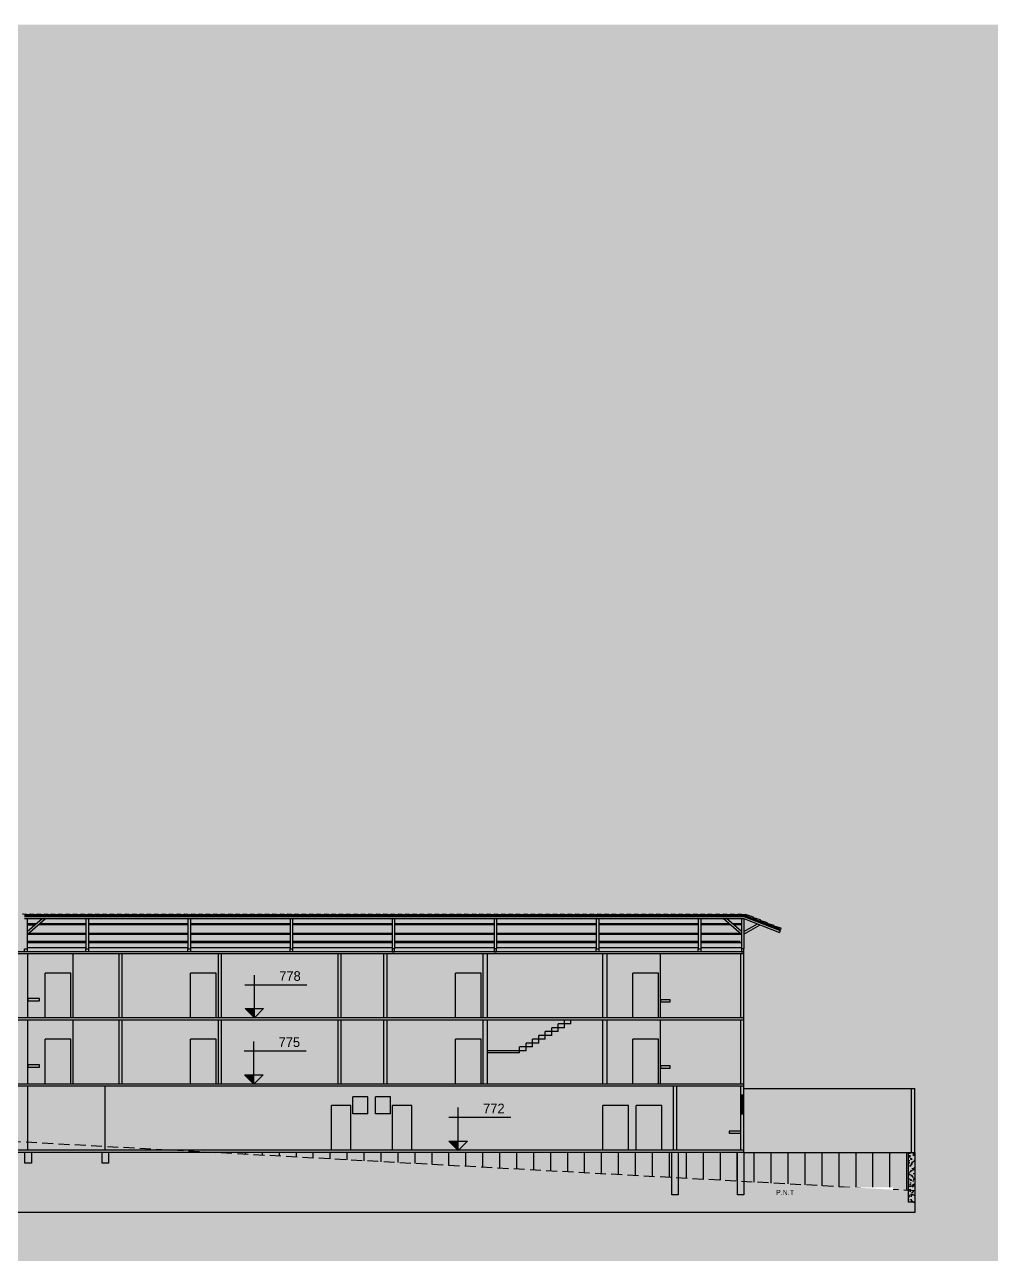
# Model space of a CAD drawing. Header units: centimetres. Extents: x 0 to 1814864, y -139216 to 99734.
# Drawn here: x 908499 to 913024, y -24304 to -18547 of the extents above; entities that cross this region are included whole.
import ezdxf

# ---------------------------------------------------------------- set-up
doc = ezdxf.new("R2010")
doc.units = ezdxf.units.CM
doc.header["$LTSCALE"] = 4
doc.linetypes.add('HIDDENX2', pattern=[19.05, 12.7, -6.35])
for name, color, linetype in [('0.1', 1, 'Continuous'), ('0.2', 2, 'Continuous'), ('0.4', 4, 'Continuous'), ('0.6', 6, 'Continuous'), ('03-CONT', 3, 'Continuous'), ('06', 7, 'Continuous'), ('B-SIMBOLOS', 2, 'Continuous'), ('C-TEXTO-02', 2, 'Continuous'), ('VISTA3', 3, 'Continuous')]:
    doc.layers.add(name, color=color, linetype=linetype)
doc.layers.add('C-TEXTO-01', color=2, linetype='Continuous', lineweight=20)
doc.styles.add('Esc.125', font='ERASLGHT.TTF', dxfattribs={"height": 22.5})
doc.styles.add('Símbolos', font='ERASLGHT.TTF')
pattern_1 = [(95, (-171316.36, -36611.54), (28.0189301, 23.5106759), [3.81, -41.91]), (40, (-171316.36, -36611.54), (-32.0036906, 22.0353457), [3.048, -33.5281168]), (145.4514447, (-171314.024, -36609.58), (-3.9847595, 45.5460204), [3.2380018, -35.6180489]), (91.1842, (-171323.543, -36604.355), (44.2820486, 32.3906826), [5.715, -62.865]), (141.6355576, (-171319.85, -36601.656), (-1.4173235, 68.5653527), [4.8570046, -53.4271216]), (36.184151, (-171323.54, -36604.355), (-1.4173235, 68.5653527), [4.5719934, -50.2919464]), (66, (-171318.155, -36602.56), (35.9039959, 6.9790298), [3.81, -41.91]), (11, (-171318.155, -36602.56), (-17.3079853, 34.7882386), [3.048, -33.528]), (116.451445, (-171315.163, -36601.977), (18.5960104, 41.7672685), [3.2380018, -35.6179875]), (82.5, (-171316.359, -36611.539), (-11.52109381, 12.39468273), [0, -33.1216, 0, -34.036, 0, -33.655]), (52.5, (-171316.359, -36611.54), (-4.71794546, 23.61740005), [0, -19.4056, 0, -32.3596, 0, -12.827]), (12.5, (-171324.369, -36619.55), (19.9855726, 18.36523912), [0, -12.7, 0, -39.624, 0, -52.578]), (2.5, (-171327.96, -36623.142), (17.3527809, 24.5444786), [0, -16.51, 0, -26.3144, 0, -37.338])]

# ---------------------------------------------------------------- blocks, each defined once
blk = doc.blocks.new('NÍVEL 50')
at = {"layer": 'B-SIMBOLOS'}
h = blk.add_hatch(color=256, dxfattribs=at)
h.dxf.hatch_style = 1
h.paths.add_polyline_path([(40852, -69907.3), (40852, -69898.6), (40843.3, -69898.6)])
blk.add_line((40843.1, -69876.2), (40901.2, -69876.2), dxfattribs=at)
blk.add_lwpolyline([(40852, -69907.3), (40843.3, -69898.6), (40860.7, -69898.6), (40852, -69907.3), (40852, -69867.3)], dxfattribs=at)

msp = doc.modelspace()

# ---------------------------------------------------------------- hatches: boundary and pattern name
at = {"layer": '0.2'}
h = msp.add_hatch(dxfattribs=at)
h.set_pattern_fill('AR-CONC', color=256, scale=0.2, angle=45)
h.set_pattern_definition(pattern_1)
h.paths.add_polyline_path([(905640.027, -23197.077), (901405.027, -23197.077), (901405.027, -23207.077), (905640.027, -23207.077)])
h.paths.add_polyline_path([(911866.259, -23197.077), (907034.259, -23197.077), (907034.259, -23207.077), (911866.259, -23207.077)])
h.paths.add_polyline_path([(911866.259, -22887.077), (908499.259, -22887.077), (908499.259, -22897.077), (911866.259, -22897.077)])
h.paths.add_polyline_path([(905640.027, -22887.077), (901405.027, -22887.077), (901405.027, -22897.077), (905640.027, -22897.077)])
h = msp.add_hatch(dxfattribs=at)
h.set_pattern_fill('AR-CONC', color=256, scale=0.2, angle=45)
h.set_pattern_definition(pattern_1)
h.paths.add_polyline_path([(901435.027, -23517.077), (901795.148, -23517.077), (901795.148, -23877.077), (901825.148, -23877.077), (901825.148, -23517.077), (902070.283, -23517.077), (902070.283, -23877.077), (902100.283, -23877.077), (902100.283, -23517.077), (902559.923, -23517.077), (902559.923, -23877.077), (902589.923, -23877.077), (902589.923, -23517.077), (903025.55, -23517.077), (903025.55, -23877.077), (903055.55, -23877.077), (903055.55, -23517.077), (903240.735, -23517.077), (903240.735, -23877.077), (903270.735, -23877.077), (903270.735, -23517.077), (903703.153, -23517.077), (903520.248, -23507.077), (901405.027, -23507.077), (901405.027, -23877.077), (901435.027, -23877.077)])
h.paths.add_polyline_path([(903735.036, -23518.82), (903705.036, -23517.18), (903705.036, -23877.077), (903735.036, -23877.077)])
h.paths.add_polyline_path([(903735.036, -23507.077), (903520.248, -23507.077), (903703.153, -23517.077), (903705.036, -23517.077), (903705.036, -23517.18), (903735.036, -23518.82), (903735.036, -23517.077)])
h.paths.add_polyline_path([(911866.259, -23507.077), (903735.036, -23507.077), (903735.036, -23517.077), (904655.6, -23517.077), (904655.6, -23569.15), (904685.6, -23570.79), (904685.6, -23517.077), (904949.33, -23517.077), (904949.33, -23585.209), (904979.33, -23586.85), (904979.33, -23517.077), (905245.544, -23517.077), (905245.544, -23601.404), (905275.544, -23603.044), (905275.544, -23517.077), (905618.05, -23517.077), (905618.05, -23621.77), (905648.05, -23623.411), (905648.05, -23517.077), (911866.259, -23517.077)])
h.paths.add_polyline_path([(904685.6, -23570.79), (904655.6, -23569.15), (904655.6, -23877.077), (904685.6, -23877.077)])
h.paths.add_polyline_path([(904979.33, -23586.85), (904949.33, -23585.209), (904949.33, -23877.077), (904979.33, -23877.077)])
h.paths.add_polyline_path([(905275.544, -23603.044), (905245.544, -23601.404), (905245.544, -23877.077), (905275.544, -23877.077)])
h.paths.add_polyline_path([(905648.05, -23623.411), (905618.05, -23621.77), (905618.05, -23877.077), (905648.05, -23877.077)])
h = msp.add_hatch(dxfattribs=at)
h.set_pattern_fill('AR-CONC', color=256, scale=0.2, angle=45)
h.set_pattern_definition(pattern_1)
h.paths.add_polyline_path([(908892.284, -23827.077), (911528.322, -23827.077), (911528.322, -24025.74), (911558.322, -24025.74), (911558.322, -23827.077), (911836.259, -23827.077), (911836.259, -24025.74), (911866.259, -24025.74), (911866.259, -23817.077), (908086.962, -23817.077), (908086.962, -23877.077), (908116.962, -23877.077), (908116.962, -23827.077), (908282.149, -23827.077), (908282.149, -23877.077), (908312.149, -23877.077), (908312.149, -23827.077), (908500.916, -23827.077), (908500.916, -23877.077), (908530.916, -23877.077), (908530.916, -23827.077), (908862.284, -23827.077), (908862.284, -23877.077), (908892.284, -23877.077)])
h = msp.add_hatch(dxfattribs=at)
h.set_pattern_fill('ANSI31', color=256, scale=25, angle=45)
h.set_pattern_definition([(90, (-171316.36, -36611.54), (-79.375, 0), [])])
h.paths.add_polyline_path([(911866.259, -23827.077), (911866.259, -23963.38), (912635.495, -24005.437), (912635.495, -23827.077)])
h.paths.add_polyline_path([(911836.259, -23961.74), (911836.259, -23827.077), (911558.322, -23827.077), (911558.322, -23946.544)])
h.paths.add_polyline_path([(911528.322, -23944.904), (911528.322, -23827.077), (909373.206, -23827.077)])
h = msp.add_hatch(dxfattribs=at)
h.set_pattern_fill('AR-CONC', color=256, scale=0.2, angle=45)
h.set_pattern_definition(pattern_1)
h.paths.add_polyline_path([(912665.495, -23827.077), (912635.495, -23827.077), (912635.495, -24005.437), (912665.495, -24007.077)])
h.paths.add_polyline_path([(912665.495, -24007.077), (912635.495, -24005.437), (912635.495, -24060.385), (912665.495, -24060.385)])
at = {"layer": '0.4', "true_color": 0xf8f3ec}
h = msp.add_hatch(color=7, dxfattribs=at)
h.dxf.hatch_style = 1
h.paths.add_polyline_path([(918275.394, -27768.134), (918275.394, -18546.584), (896886.588, -18546.584), (896886.588, -27768.134)])
at = {"layer": '03-CONT', "true_color": 0x000000}
h = msp.add_hatch(dxfattribs=at)
h.set_pattern_fill('AR-CONC', color=18, scale=150, angle=45)
h.set_pattern_definition([(95, (-171316, -36612), (21014.2, 17633), [2857.5, -31432.5]), (40, (-171316, -36612), (-24002.8, 16526.5), [2286, -25146.1]), (145.4514, (-169565, -35142), (-2988.6, 34159.5), [2428.5, -26713.54]), (91.1842, (-176705, -31223), (33211.5, 24293), [4286.2, -47148.7]), (141.6356, (-173937, -29200), (-1063, 51424), [3642.8, -40070.3]), (36.184, (-176705, -31223), (-1063, 51424), [3429, -37719]), (66, (-172663, -29876), (26928, 5234.27), [2857.5, -31432.5]), (11, (-172663, -29876), (-12981, 26091.2), [2286, -25146]), (116.4514, (-170420, -29440), (13947, 31325.45), [2428.5, -26713.5]), (82.5, (-171316, -36612), (-8640.82, 9296.01), [0, -24841.2, 0, -25527, 0, -25241.25]), (52.5, (-171316, -36612), (-3538.46, 17713.05), [0, -14554.2, 0, -24269.7, 0, -9620.25]), (12.5, (-177324, -42619), (14989.18, 13773.93), [0, -9525, 0, -29718, 0, -39433.5]), (2.5, (-180018, -45313), (13014.6, 18408.36), [0, -12382.5, 0, -19735.8, 0, -28003.5])])
h.paths.add_polyline_path([(905275.544, -23517.077), (905618.05, -23517.077), (905618.05, -23877.077), (905648.05, -23877.077), (905648.05, -23517.077), (911866.259, -23517.077), (911866.259, -23507.077), (901405.027, -23507.077), (901405.027, -23877.077), (901435.027, -23877.077), (901435.027, -23517.077), (901795.148, -23517.077), (901795.148, -23877.077), (901825.148, -23877.077), (901825.148, -23517.077), (902070.283, -23517.077), (902070.283, -23877.077), (902100.283, -23877.077), (902100.283, -23517.077), (902559.923, -23517.077), (902559.923, -23877.077), (902589.923, -23877.077), (902589.923, -23517.077), (903025.55, -23517.077), (903025.55, -23877.077), (903055.55, -23877.077), (903055.55, -23517.077), (903240.735, -23517.077), (903240.735, -23877.077), (903270.735, -23877.077), (903270.735, -23517.077), (903705.036, -23517.077), (903705.036, -23877.077), (903735.036, -23877.077), (903735.036, -23517.077), (904655.6, -23517.077), (904655.6, -23877.077), (904685.6, -23877.077), (904685.6, -23517.077), (904949.33, -23517.077), (904949.33, -23877.077), (904979.33, -23877.077), (904979.33, -23517.077), (905245.544, -23517.077), (905245.544, -23877.077), (905275.544, -23877.077)])

# ---------------------------------------------------------------- linework, layer by layer
at = {"layer": '0.1'}
for p, q in [((908553.145, -22756.537, 33894.626), (908511.259, -22756.537, 33894.626)), ((908511.259, -22756.537, 33894.626), (908553.145, -22756.537, 33894.626)), ((908553.145, -22756.537, 33894.626), (908511.259, -22756.537, 33894.626)), ((908547.39, -22761.537, 33894.626), (908511.259, -22761.537, 33894.626)), ((908511.259, -22761.537, 33894.626), (908547.39, -22761.537, 33894.626)), ((908547.39, -22761.537, 33894.626), (908511.259, -22761.537, 33894.626)), ((908786.296, -22761.537, 33894.626), (908562.638, -22761.537, 33894.626)), ((908786.296, -22756.537, 33894.626), (908568.393, -22756.537, 33894.626)), ((909263.876, -22756.537, 33894.626), (908798.296, -22756.537, 33894.626)), ((909263.876, -22761.537, 33894.626), (908798.296, -22761.537, 33894.626)), ((909741.457, -22756.537, 33894.626), (909275.876, -22756.537, 33894.626)), ((909741.457, -22761.537, 33894.626), (909275.876, -22761.537, 33894.626)), ((910219.037, -22756.537, 33894.626), (909753.457, -22756.537, 33894.626)), ((910219.037, -22761.537, 33894.626), (909753.457, -22761.537, 33894.626)), ((910696.617, -22756.537, 33894.626), (910231.037, -22756.537, 33894.626)), ((910696.617, -22761.537, 33894.626), (910231.037, -22761.537, 33894.626)), ((911174.198, -22756.537, 33894.626), (910708.617, -22756.537, 33894.626)), ((911174.198, -22761.537, 33894.626), (910708.617, -22761.537, 33894.626)), ((911651.778, -22756.537, 33894.626), (911186.198, -22756.537, 33894.626)), ((911651.778, -22761.537, 33894.626), (911186.198, -22761.537, 33894.626)), ((911797.126, -22756.537, 33894.626), (911663.778, -22756.537, 33894.626)), ((911802.881, -22761.537, 33894.626), (911663.778, -22761.537, 33894.626)), ((911854.259, -22756.537, 33894.626), (911812.374, -22756.537, 33894.626)), ((911854.259, -22761.537, 33894.626), (911818.129, -22761.537, 33894.626)), ((908786.296, -22806.537, 33894.626), (908511.259, -22806.537, 33894.626)), ((908786.296, -22845.113, 33894.626), (908511.259, -22845.113, 33894.626)), ((908786.296, -22801.537, 33894.626), (908516.596, -22801.537, 33894.626)), ((908786.296, -22840.113, 33894.626), (908516.596, -22840.113, 33894.626)), ((909263.876, -22801.537, 33894.626), (908798.296, -22801.537, 33894.626)), ((909263.876, -22806.537, 33894.626), (908798.296, -22806.537, 33894.626)), ((909263.876, -22840.113, 33894.626), (908798.296, -22840.113, 33894.626)), ((909263.876, -22845.113, 33894.626), (908798.296, -22845.113, 33894.626)), ((909741.457, -22801.537, 33894.626), (909275.876, -22801.537, 33894.626)), ((909741.457, -22806.537, 33894.626), (909275.876, -22806.537, 33894.626)), ((909741.457, -22840.113, 33894.626), (909275.876, -22840.113, 33894.626)), ((909741.457, -22845.113, 33894.626), (909275.876, -22845.113, 33894.626)), ((910219.037, -22801.537, 33894.626), (909753.457, -22801.537, 33894.626)), ((910219.037, -22806.537, 33894.626), (909753.457, -22806.537, 33894.626)), ((910219.037, -22840.113, 33894.626), (909753.457, -22840.113, 33894.626)), ((910219.037, -22845.113, 33894.626), (909753.457, -22845.113, 33894.626)), ((910696.617, -22801.537, 33894.626), (910231.037, -22801.537, 33894.626)), ((910696.617, -22806.537, 33894.626), (910231.037, -22806.537, 33894.626)), ((910696.617, -22840.113, 33894.626), (910231.037, -22840.113, 33894.626)), ((910696.617, -22845.113, 33894.626), (910231.037, -22845.113, 33894.626)), ((911174.198, -22801.537, 33894.626), (910708.617, -22801.537, 33894.626)), ((911174.198, -22806.537, 33894.626), (910708.617, -22806.537, 33894.626)), ((911174.198, -22840.113, 33894.626), (910708.617, -22840.113, 33894.626)), ((911174.198, -22845.113, 33894.626), (910708.617, -22845.113, 33894.626)), ((911651.778, -22801.537, 33894.626), (911186.198, -22801.537, 33894.626)), ((911651.778, -22806.537, 33894.626), (911186.198, -22806.537, 33894.626)), ((911651.778, -22840.113, 33894.626), (911186.198, -22840.113, 33894.626)), ((911651.778, -22845.113, 33894.626), (911186.198, -22845.113, 33894.626)), ((911848.923, -22801.537, 33894.626), (911663.778, -22801.537, 33894.626)), ((911854.259, -22806.537, 33894.626), (911663.778, -22806.537, 33894.626)), ((911848.923, -22840.113, 33894.626), (911663.778, -22840.113, 33894.626)), ((911854.259, -22845.113, 33894.626), (911663.778, -22845.113, 33894.626)), ((911346.259, -23197.077, 33894.626), (911346.259, -22987.077, 33894.626)), ((911466.259, -22987.077, 33894.626), (911346.259, -22987.077, 33894.626)), ((911466.259, -23197.077, 33894.626), (911466.259, -22987.077, 33894.626)), ((911346.259, -23507.077, 33894.626), (911346.259, -23297.077, 33894.626)), ((911466.259, -23297.077, 33894.626), (911346.259, -23297.077, 33894.626)), ((911466.259, -23507.077, 33894.626), (911466.259, -23297.077, 33894.626)), ((908514.259, -23817.077, 33894.626), (908514.259, -23517.077, 33894.626)), ((911851.259, -23647.077, 33894.626), (911851.259, -23557.077, 33894.626)), ((911866.259, -23647.077, 33894.626), (911866.259, -23557.077, 33894.626))]:
    msp.add_line(p, q, dxfattribs=at)
at = {"layer": '0.1', "elevation": 33894.626}
for points in [[(912038.029, -22782.568), (911867.523, -22715.569), (908497.995, -22715.569)], [(912036.932, -22785.36), (911866.955, -22718.569), (908498.564, -22718.569)], [(908511.259, -22867.511), (908786.296, -22867.511)], [(908798.296, -22867.511), (909263.876, -22867.511)], [(909275.876, -22867.511), (909741.457, -22867.511)], [(909753.457, -22867.511), (910219.037, -22867.511)], [(910231.037, -22867.511), (910696.617, -22867.511)], [(910708.617, -22867.511), (911174.198, -22867.511)], [(911186.198, -22867.511), (911651.778, -22867.511)], [(911663.778, -22867.511), (911854.259, -22867.511)]]:
    msp.add_lwpolyline(points, dxfattribs=at)
at = {"layer": '0.2'}
for p, q in [((908499.259, -22721.869, 33894.626), (911866.259, -22721.869, 33894.626)), ((908499.259, -22731.869, 33894.626), (911866.33, -22731.869, 33894.626)), ((911866.259, -22721.869, 33894.626), (912035.655, -22788.431, 33894.626)), ((911866.259, -22731.869, 33894.626), (912031.856, -22796.938, 33894.626)), ((912035.655, -22788.431, 33894.626), (912031.856, -22796.938, 33894.626)), ((911476.259, -23197.077, 33894.626), (911476.259, -22897.077, 33894.626)), ((908596.259, -23197.077, 33894.626), (908596.259, -22987.077, 33894.626)), ((908716.259, -22987.077, 33894.626), (908596.259, -22987.077, 33894.626)), ((908716.259, -23197.077, 33894.626), (908716.259, -22987.077, 33894.626)), ((909276.259, -23197.077, 33894.626), (909276.259, -22987.077, 33894.626)), ((909396.259, -22987.077, 33894.626), (909276.259, -22987.077, 33894.626)), ((909396.259, -23197.077, 33894.626), (909396.259, -22987.077, 33894.626)), ((910516.259, -23197.077, 33894.626), (910516.259, -22987.077, 33894.626)), ((910636.259, -22987.077, 33894.626), (910516.259, -22987.077, 33894.626)), ((910636.259, -23197.077, 33894.626), (910636.259, -22987.077, 33894.626)), ((911476.259, -23507.077, 33894.626), (911476.259, -23207.077, 33894.626)), ((908596.259, -23507.077, 33894.626), (908596.259, -23297.077, 33894.626)), ((908716.259, -23297.077, 33894.626), (908596.259, -23297.077, 33894.626)), ((908716.259, -23507.077, 33894.626), (908716.259, -23297.077, 33894.626)), ((909276.259, -23507.077, 33894.626), (909276.259, -23297.077, 33894.626)), ((909396.259, -23297.077, 33894.626), (909276.259, -23297.077, 33894.626)), ((909396.259, -23507.077, 33894.626), (909396.259, -23297.077, 33894.626)), ((910516.259, -23507.077, 33894.626), (910516.259, -23297.077, 33894.626)), ((910636.259, -23297.077, 33894.626), (910516.259, -23297.077, 33894.626)), ((910636.259, -23507.077, 33894.626), (910636.259, -23297.077, 33894.626)), ((908876.259, -23817.077, 33894.626), (908876.259, -23517.077, 33894.626)), ((911866.259, -23527.077, 33894.626), (912650.495, -23527.077, 33894.626)), ((909936.259, -23817.077, 33894.626), (909936.259, -23607.077, 33894.626)), ((910026.259, -23607.077, 33894.626), (909936.259, -23607.077, 33894.626)), ((910026.259, -23817.077, 33894.626), (910026.259, -23607.077, 33894.626)), ((910036.259, -23647.077, 33894.626), (910036.259, -23567.077, 33894.626)), ((910106.259, -23567.077, 33894.626), (910036.259, -23567.077, 33894.626)), ((910106.259, -23647.077, 33894.626), (910106.259, -23567.077, 33894.626)), ((910141.259, -23647.077, 33894.626), (910141.259, -23567.077, 33894.626)), ((910211.259, -23567.077, 33894.626), (910141.259, -23567.077, 33894.626)), ((910211.259, -23647.077, 33894.626), (910211.259, -23567.077, 33894.626)), ((910221.259, -23817.077, 33894.626), (910221.259, -23607.077, 33894.626)), ((910311.259, -23607.077, 33894.626), (910221.259, -23607.077, 33894.626)), ((910311.259, -23817.077, 33894.626), (910311.259, -23607.077, 33894.626)), ((911206.259, -23817.077, 33894.626), (911206.259, -23607.077, 33894.626)), ((911326.259, -23607.077, 33894.626), (911206.259, -23607.077, 33894.626)), ((911326.259, -23817.077, 33894.626), (911326.259, -23607.077, 33894.626)), ((911361.259, -23817.077, 33894.626), (911361.259, -23607.077, 33894.626)), ((911481.259, -23607.077, 33894.626), (911361.259, -23607.077, 33894.626)), ((911481.259, -23817.077, 33894.626), (911481.259, -23607.077, 33894.626)), ((911857.259, -23647.077, 33894.626), (911857.259, -23557.077, 33894.626)), ((911860.259, -23647.077, 33894.626), (911860.259, -23557.077, 33894.626)), ((910106.259, -23647.077, 33894.626), (910036.259, -23647.077, 33894.626)), ((910211.259, -23647.077, 33894.626), (910141.259, -23647.077, 33894.626))]:
    msp.add_line(p, q, dxfattribs=at)
at = {"layer": '0.2', "elevation": 33894.626}
for points in [[(908511.259, -22731.869), (908511.259, -22874.077)], [(908511.259, -22792.926), (908581.539, -22731.869)], [(908511.259, -22806.173), (908596.787, -22731.869)], [(908786.296, -22731.869), (908786.296, -22874.077)], [(908798.296, -22731.869), (908798.296, -22874.077)], [(909263.876, -22731.869), (909263.876, -22874.077)], [(909275.876, -22731.869), (909275.876, -22874.077)], [(909741.457, -22731.869), (909741.457, -22874.077)], [(909753.457, -22731.869), (909753.457, -22874.077)], [(910219.037, -22731.869), (910219.037, -22874.077)], [(910231.037, -22731.869), (910231.037, -22874.077)], [(910696.617, -22731.869), (910696.617, -22874.077)], [(910708.617, -22731.869), (910708.617, -22874.077)], [(911174.198, -22731.869), (911174.198, -22874.077)], [(911186.198, -22731.869), (911186.198, -22874.077)], [(911651.778, -22731.869), (911651.778, -22874.077)], [(911663.778, -22731.869), (911663.778, -22874.077)], [(911854.259, -22806.173), (911768.732, -22731.869)], [(911854.259, -22792.926), (911783.98, -22731.869)], [(911854.259, -22731.869), (911854.259, -22874.077)], [(911866.259, -22731.869), (911866.259, -22874.077)], [(911866.259, -22792.926), (911929.349, -22756.66)], [(911866.259, -22804.461), (911941.267, -22761.343)]]:
    msp.add_lwpolyline(points, dxfattribs=at)
for points in [[(908514.259, -23117.077), (908569.259, -23117.077), (908569.259, -23107.077), (908514.259, -23107.077)], [(911476.259, -23122.077), (911521.259, -23122.077), (911521.259, -23112.077), (911476.259, -23112.077)], [(908514.259, -23427.077), (908569.259, -23427.077), (908569.259, -23417.077), (908514.259, -23417.077)], [(911476.259, -23432.077), (911521.259, -23432.077), (911521.259, -23422.077), (911476.259, -23422.077)], [(911796.259, -23737.077), (911851.259, -23737.077), (911851.259, -23727.077), (911796.259, -23727.077)]]:
    msp.add_lwpolyline(points, close=True, dxfattribs=at)
at = {"layer": '0.4', "linetype": 'HIDDENX2'}
msp.add_line((912665.495, -24007.077, 33894.626), (899862.149, -23307.077, 33894.626), dxfattribs=at)
at = {"layer": '0.6'}
for p, q in [((911866.259, -22887.077, 33894.626), (901405.027, -22887.077, 33894.626)), ((911866.259, -22897.077, 33894.626), (901405.027, -22897.077, 33894.626)), ((908514.259, -23197.077, 33894.626), (908514.259, -22897.077, 33894.626)), ((908726.259, -23197.077, 33894.626), (908726.259, -22897.077, 33894.626)), ((908941.259, -23197.077, 33894.626), (908941.259, -22897.077, 33894.626)), ((908956.259, -23197.077, 33894.626), (908956.259, -22897.077, 33894.626)), ((909406.259, -23197.077, 33894.626), (909406.259, -22897.077, 33894.626)), ((909421.259, -23197.077, 33894.626), (909421.259, -22897.077, 33894.626)), ((909966.259, -23197.077, 33894.626), (909966.259, -22897.077, 33894.626)), ((909981.259, -23197.077, 33894.626), (909981.259, -22897.077, 33894.626)), ((910181.259, -23197.077, 33894.626), (910181.259, -22897.077, 33894.626)), ((910196.259, -23197.077, 33894.626), (910196.259, -22897.077, 33894.626)), ((910646.259, -23197.077, 33894.626), (910646.259, -22897.077, 33894.626)), ((910666.259, -23197.077, 33894.626), (910666.259, -22897.077, 33894.626)), ((911206.259, -23197.077, 33894.626), (911206.259, -22897.077, 33894.626)), ((911226.259, -23197.077, 33894.626), (911226.259, -22897.077, 33894.626)), ((911851.259, -23197.077, 33894.626), (911851.259, -22897.077, 33894.626)), ((911866.259, -23197.077, 33894.626), (911866.259, -22887.077, 33894.626)), ((911866.259, -23197.077, 33894.626), (907034.259, -23197.077, 33894.626)), ((911866.259, -23507.077, 33894.626), (911866.259, -23197.077, 33894.626)), ((911866.259, -23207.077, 33894.626), (907034.259, -23207.077, 33894.626)), ((908514.259, -23507.077, 33894.626), (908514.259, -23207.077, 33894.626)), ((908726.259, -23507.077, 33894.626), (908726.259, -23207.077, 33894.626)), ((908941.259, -23507.077, 33894.626), (908941.259, -23207.077, 33894.626)), ((908956.259, -23507.077, 33894.626), (908956.259, -23207.077, 33894.626)), ((909406.259, -23507.077, 33894.626), (909406.259, -23207.077, 33894.626)), ((909421.259, -23507.077, 33894.626), (909421.259, -23207.077, 33894.626)), ((909966.259, -23507.077, 33894.626), (909966.259, -23207.077, 33894.626)), ((909981.259, -23507.077, 33894.626), (909981.259, -23207.077, 33894.626)), ((910181.259, -23507.077, 33894.626), (910181.259, -23207.077, 33894.626)), ((910196.259, -23507.077, 33894.626), (910196.259, -23207.077, 33894.626)), ((910646.259, -23507.077, 33894.626), (910646.259, -23207.077, 33894.626)), ((910666.259, -23507.077, 33894.626), (910666.259, -23207.077, 33894.626)), ((910936.259, -23297.276, 33894.626), (910936.259, -23261.276, 33894.626)), ((910966.259, -23261.276, 33894.626), (910936.259, -23261.276, 33894.626)), ((910966.259, -23279.276, 33894.626), (910966.259, -23243.077, 33894.626)), ((910996.259, -23243.077, 33894.626), (910966.259, -23243.077, 33894.626)), ((910996.259, -23261.077, 33894.626), (910966.259, -23261.077, 33894.626)), ((910996.259, -23261.077, 33894.626), (910996.259, -23225.077, 33894.626)), ((911026.259, -23225.077, 33894.626), (910996.259, -23225.077, 33894.626)), ((911026.259, -23243.077, 33894.626), (910996.259, -23243.077, 33894.626)), ((911026.259, -23243.077, 33894.626), (911026.259, -23207.077, 33894.626)), ((911056.259, -23207.077, 33894.626), (911026.259, -23207.077, 33894.626)), ((911056.259, -23225.077, 33894.626), (911026.259, -23225.077, 33894.626)), ((911056.259, -23225.077, 33894.626), (911056.259, -23207.077, 33894.626)), ((911206.259, -23507.077, 33894.626), (911206.259, -23207.077, 33894.626)), ((911226.259, -23507.077, 33894.626), (911226.259, -23207.077, 33894.626)), ((911851.259, -23507.077, 33894.626), (911851.259, -23207.077, 33894.626)), ((910846.259, -23351.276, 33894.626), (910846.259, -23315.276, 33894.626)), ((910876.259, -23315.276, 33894.626), (910846.259, -23315.276, 33894.626)), ((910876.259, -23333.276, 33894.626), (910876.259, -23297.276, 33894.626)), ((910906.259, -23297.276, 33894.626), (910876.259, -23297.276, 33894.626)), ((910906.259, -23315.276, 33894.626), (910876.259, -23315.276, 33894.626)), ((910906.259, -23315.276, 33894.626), (910906.259, -23279.276, 33894.626)), ((910936.259, -23279.276, 33894.626), (910906.259, -23279.276, 33894.626)), ((910936.259, -23297.276, 33894.626), (910906.259, -23297.276, 33894.626)), ((910966.259, -23279.276, 33894.626), (910936.259, -23279.276, 33894.626)), ((910816.259, -23351.276, 33894.626), (910666.259, -23351.276, 33894.626)), ((910816.259, -23361.276, 33894.626), (910666.259, -23361.276, 33894.626)), ((910846.259, -23333.276, 33894.626), (910816.259, -23333.276, 33894.626)), ((910816.259, -23361.276, 33894.626), (910816.259, -23333.276, 33894.626)), ((910816.259, -23361.276, 33894.626), (910816.259, -23351.276, 33894.626)), ((910846.259, -23351.276, 33894.626), (910816.259, -23351.276, 33894.626)), ((910876.259, -23333.276, 33894.626), (910846.259, -23333.276, 33894.626)), ((911866.259, -23507.077, 33894.626), (908086.962, -23507.077, 33894.626)), ((911866.259, -23517.077, 33894.626), (908086.962, -23517.077, 33894.626)), ((911536.259, -23817.077, 33894.626), (911536.259, -23517.077, 33894.626)), ((911551.259, -23817.077, 33894.626), (911551.259, -23517.077, 33894.626)), ((911851.259, -23557.077, 33894.626), (911851.259, -23517.077, 33894.626)), ((911866.259, -23557.077, 33894.626), (911866.259, -23507.077, 33894.626)), ((912650.495, -23827.077, 33894.626), (912650.495, -23527.077, 33894.626)), ((912650.495, -23527.077, 33894.626), (912665.495, -23527.077, 33894.626)), ((912665.495, -23827.077, 33894.626), (912665.495, -23527.077, 33894.626)), ((911851.259, -23557.077, 33894.626), (911866.259, -23557.077, 33894.626)), ((911851.259, -23817.077, 33894.626), (911851.259, -23647.077, 33894.626)), ((911851.259, -23647.077, 33894.626), (911866.259, -23647.077, 33894.626)), ((911866.259, -23827.077, 33894.626), (911866.259, -23647.077, 33894.626)), ((911866.259, -23817.077, 33894.626), (908086.962, -23817.077, 33894.626)), ((911866.259, -23827.077, 33894.626), (908116.962, -23827.077, 33894.626)), ((908500.916, -23877.077, 33894.626), (908500.916, -23827.077, 33894.626)), ((908530.916, -23827.077, 33894.626), (908530.916, -23877.077, 33894.626)), ((908862.284, -23877.077, 33894.626), (908862.284, -23827.077, 33894.626)), ((908892.284, -23827.077, 33894.626), (908892.284, -23877.077, 33894.626)), ((911528.322, -24025.74, 33894.626), (911528.322, -23827.077, 33894.626)), ((911558.322, -23827.077, 33894.626), (911558.322, -24025.74, 33894.626)), ((911836.259, -24025.74, 33894.626), (911836.259, -23827.077, 33894.626)), ((911866.259, -23827.077, 33894.626), (912665.495, -23827.077, 33894.626)), ((911866.259, -23827.077, 33894.626), (911866.259, -24025.74, 33894.626)), ((912635.495, -24060.385, 33894.626), (912635.495, -23827.077, 33894.626)), ((912665.495, -23827.077, 33894.626), (912665.495, -24060.385, 33894.626)), ((908530.916, -23877.077, 33894.626), (908500.916, -23877.077, 33894.626)), ((908892.284, -23877.077, 33894.626), (908862.284, -23877.077, 33894.626)), ((911558.322, -24025.74, 33894.626), (911528.322, -24025.74, 33894.626)), ((911866.259, -24025.74, 33894.626), (911836.259, -24025.74, 33894.626)), ((912665.495, -24060.385, 33894.626), (912635.495, -24060.385, 33894.626)), ((912665.495, -24060.385, 33894.626), (912665.495, -24108.263, 33894.626)), ((912665.495, -24108.263, 33894.626), (899862.149, -24108.263, 33894.626))]:
    msp.add_line(p, q, dxfattribs=at)
at = {"layer": '06', "color": 250, "elevation": 33894.626}
for points in [[(908492.158, -22712.53), (908491.038, -22709.409), (908525.372, -22712.563)], [(908525.161, -22715.569), (908525.594, -22709.409), (908559.928, -22712.563)], [(908559.717, -22715.569), (908560.15, -22709.409), (908594.485, -22712.563)], [(908594.273, -22715.569), (908594.706, -22709.409), (908624.965, -22712.276)], [(908624.733, -22715.569), (908625.166, -22709.409), (908659.501, -22712.563)], [(908659.289, -22715.569), (908659.723, -22709.409), (908694.057, -22712.563)], [(908693.846, -22715.569), (908694.279, -22709.409), (908728.613, -22712.563)], [(908728.402, -22715.569), (908728.835, -22709.409), (908763.169, -22712.563)], [(908762.958, -22715.569), (908763.391, -22709.409), (908797.725, -22712.563)], [(908797.514, -22715.569), (908797.947, -22709.409), (908832.282, -22712.563)], [(908832.07, -22715.569), (908832.503, -22709.409), (908866.838, -22712.563)], [(908866.626, -22715.569), (908867.06, -22709.409), (908901.394, -22712.563)], [(908901.183, -22715.569), (908901.616, -22709.409), (908935.95, -22712.563)], [(908935.739, -22715.569), (908936.172, -22709.409), (908970.506, -22712.563)], [(908970.295, -22715.569), (908970.728, -22709.409), (909005.062, -22712.563)], [(909004.851, -22715.569), (909005.284, -22709.409), (909039.619, -22712.563)], [(909039.407, -22715.569), (909039.84, -22709.409), (909074.175, -22712.563)], [(909073.963, -22715.569), (909074.396, -22709.409), (909108.731, -22712.563)], [(909108.519, -22715.569), (909108.953, -22709.409), (909143.287, -22712.563)], [(909143.076, -22715.569), (909143.509, -22709.409), (909177.843, -22712.563)], [(909177.632, -22715.569), (909178.065, -22709.409), (909212.399, -22712.563)], [(909212.188, -22715.569), (909212.621, -22709.409), (909246.955, -22712.563)], [(909246.744, -22715.569), (909247.177, -22709.409), (909281.512, -22712.563)], [(909281.3, -22715.569), (909281.733, -22709.409), (909316.068, -22712.563)], [(909315.856, -22715.569), (909316.29, -22709.409), (909350.624, -22712.563)], [(909350.413, -22715.569), (909350.846, -22709.409), (909385.18, -22712.563)], [(909384.969, -22715.569), (909385.402, -22709.409), (909419.736, -22712.563)], [(909419.525, -22715.569), (909419.958, -22709.409), (909454.292, -22712.563)], [(909454.081, -22715.569), (909454.514, -22709.409), (909488.849, -22712.563)], [(909488.637, -22715.569), (909489.07, -22709.409), (909523.405, -22712.563)], [(909523.193, -22715.569), (909523.626, -22709.409), (909557.961, -22712.563)], [(909557.749, -22715.569), (909558.183, -22709.409), (909592.517, -22712.563)], [(909592.306, -22715.569), (909592.739, -22709.409), (909627.073, -22712.563)], [(909626.862, -22715.569), (909627.295, -22709.409), (909661.629, -22712.563)], [(909661.418, -22715.569), (909661.851, -22709.409), (909696.186, -22712.563)], [(909695.974, -22715.569), (909696.407, -22709.409), (909730.742, -22712.563)], [(909730.53, -22715.569), (909730.963, -22709.409), (909765.298, -22712.563)], [(909765.086, -22715.569), (909765.52, -22709.409), (909799.854, -22712.563)], [(909799.643, -22715.569), (909800.076, -22709.409), (909834.41, -22712.563)], [(909834.199, -22715.569), (909834.632, -22709.409), (909868.966, -22712.563)], [(909868.755, -22715.569), (909869.188, -22709.409), (909903.522, -22712.563)], [(909903.311, -22715.569), (909903.744, -22709.409), (909938.079, -22712.563)], [(909937.867, -22715.569), (909938.3, -22709.409), (909972.635, -22712.563)], [(909972.423, -22715.569), (909972.857, -22709.409), (910007.191, -22712.563)], [(910006.98, -22715.569), (910007.413, -22709.409), (910041.747, -22712.563)], [(910041.536, -22715.569), (910041.969, -22709.409), (910076.303, -22712.563)], [(910076.092, -22715.569), (910076.525, -22709.409), (910110.859, -22712.563)], [(910110.648, -22715.569), (910111.081, -22709.409), (910145.416, -22712.563)], [(910145.204, -22715.569), (910145.637, -22709.409), (910179.972, -22712.563)], [(910179.76, -22715.569), (910180.193, -22709.409), (910214.528, -22712.563)], [(910214.316, -22715.569), (910214.75, -22709.409), (910249.084, -22712.563)], [(910248.873, -22715.569), (910249.306, -22709.409), (910283.64, -22712.563)], [(910283.429, -22715.569), (910283.862, -22709.409), (910318.196, -22712.563)], [(910317.985, -22715.569), (910318.418, -22709.409), (910352.752, -22712.563)], [(910352.541, -22715.569), (910352.974, -22709.409), (910387.309, -22712.563)], [(910387.097, -22715.569), (910387.53, -22709.409), (910421.865, -22712.563)], [(910421.653, -22715.569), (910422.087, -22709.409), (910456.421, -22712.563)], [(910456.21, -22715.569), (910456.643, -22709.409), (910490.977, -22712.563)], [(910490.766, -22715.569), (910491.199, -22709.409), (910525.533, -22712.563)], [(910525.322, -22715.569), (910525.755, -22709.409), (910560.089, -22712.563)], [(910559.878, -22715.569), (910560.311, -22709.409), (910594.646, -22712.563)], [(910594.434, -22715.569), (910594.867, -22709.409), (910629.202, -22712.563)], [(910628.99, -22715.569), (910629.423, -22709.409), (910663.758, -22712.563)], [(910663.547, -22715.569), (910663.98, -22709.409), (910698.314, -22712.563)], [(910698.103, -22715.569), (910698.536, -22709.409), (910732.87, -22712.563)], [(910732.659, -22715.569), (910733.092, -22709.409), (910767.426, -22712.563)], [(910767.215, -22715.569), (910767.648, -22709.409), (910801.983, -22712.563)], [(910801.771, -22715.569), (910802.204, -22709.409), (910836.539, -22712.563)], [(910836.327, -22715.569), (910836.76, -22709.409), (910871.095, -22712.563)], [(910870.883, -22715.569), (910871.317, -22709.409), (910905.651, -22712.563)], [(910905.44, -22715.569), (910905.873, -22709.409), (910940.207, -22712.563)], [(910939.996, -22715.569), (910940.429, -22709.409), (910974.763, -22712.563)], [(910974.552, -22715.569), (910974.985, -22709.409), (911009.319, -22712.563)], [(911009.108, -22715.569), (911009.541, -22709.409), (911043.876, -22712.563)], [(911043.664, -22715.569), (911044.097, -22709.409), (911078.432, -22712.563)], [(911078.22, -22715.569), (911078.654, -22709.409), (911112.988, -22712.563)], [(911112.777, -22715.569), (911113.21, -22709.409), (911147.544, -22712.563)], [(911147.333, -22715.569), (911147.766, -22709.409), (911182.1, -22712.563)], [(911181.889, -22715.569), (911182.322, -22709.409), (911216.656, -22712.563)], [(911216.515, -22715.569), (911216.948, -22709.409), (911251.282, -22712.563)], [(911251.071, -22715.569), (911251.504, -22709.409), (911285.839, -22712.563)], [(911285.627, -22715.569), (911286.06, -22709.409), (911320.395, -22712.563)], [(911320.183, -22715.569), (911320.617, -22709.409), (911354.951, -22712.563)], [(911354.74, -22715.569), (911355.173, -22709.409), (911389.507, -22712.563)], [(911389.296, -22715.569), (911389.729, -22709.409), (911424.063, -22712.563)], [(911423.852, -22715.569), (911424.285, -22709.409), (911458.619, -22712.563)], [(911458.408, -22715.569), (911458.841, -22709.409), (911493.176, -22712.563)], [(911492.964, -22715.569), (911493.397, -22709.409), (911527.732, -22712.563)], [(911527.52, -22715.569), (911527.954, -22709.409), (911562.288, -22712.563)], [(911562.077, -22715.569), (911562.51, -22709.409), (911596.844, -22712.563)], [(911596.633, -22715.569), (911597.066, -22709.409), (911631.4, -22712.563)], [(911631.189, -22715.569), (911631.622, -22709.409), (911665.956, -22712.563)], [(911665.745, -22715.569), (911666.178, -22709.409), (911700.513, -22712.563)], [(911700.46, -22715.569), (911700.893, -22709.409), (911735.227, -22712.563)], [(911735.016, -22715.569), (911735.449, -22709.409), (911769.784, -22712.563)], [(911769.572, -22715.569), (911770.005, -22709.409), (911804.34, -22712.563)], [(911804.128, -22715.569), (911804.562, -22709.409), (911838.896, -22712.563)], [(911838.685, -22715.569), (911839.118, -22709.409), (911873.452, -22712.563)], [(911909.38, -22732.016), (911911.23, -22726.124), (911873.452, -22712.563)], [(911941.543, -22744.654), (911943.392, -22738.762), (911910.283, -22729.141)], [(911973.705, -22757.292), (911975.555, -22751.4), (911942.445, -22741.779)], [(912005.867, -22769.93), (912007.717, -22764.038), (911974.608, -22754.416)], [(912038.029, -22782.568), (912039.879, -22776.676), (912006.77, -22767.054)]]:
    msp.add_lwpolyline(points, dxfattribs=at)
at = {"layer": 'VISTA3', "elevation": 33894.626}
for points in [[(908499.259, -22887.077), (908499.259, -22874.077), (908511.259, -22874.077), (908511.259, -22887.077)], [(908786.296, -22887.077), (908786.296, -22874.077), (908798.296, -22874.077), (908798.296, -22887.077)], [(909263.876, -22887.077), (909263.876, -22874.077), (909275.876, -22874.077), (909275.876, -22887.077)], [(909741.457, -22887.077), (909741.457, -22874.077), (909753.457, -22874.077), (909753.457, -22887.077)], [(910231.037, -22887.077), (910231.037, -22874.077), (910219.037, -22874.077), (910219.037, -22887.077)], [(910708.617, -22887.077), (910708.617, -22874.077), (910696.617, -22874.077), (910696.617, -22887.077)], [(911174.198, -22887.077), (911174.198, -22874.077), (911186.198, -22874.077), (911186.198, -22887.077)], [(911651.778, -22887.077), (911651.778, -22874.077), (911663.778, -22874.077), (911663.778, -22887.077)], [(911866.259, -22887.077), (911866.259, -22874.077), (911854.259, -22874.077), (911854.259, -22887.077)]]:
    msp.add_lwpolyline(points, close=True, dxfattribs=at)

# ---------------------------------------------------------------- block references
at = {"layer": '0.6', "xscale": 5, "yscale": 5, "zscale": 5}
for p in [(705314.582, 326339.21, 33894.626), (705311.555, 326029.21, 33894.626), (706268.814, 325719.21, 33894.626)]:
    msp.add_blockref('NÍVEL 50', p, dxfattribs=at)

# ---------------------------------------------------------------- texts
at = {"layer": 'C-TEXTO-01', "char_height": 45, "width": 979.52194, "attachment_point": 1, "style": 'Esc.125'}
for s, insert in [('778', (909691.195, -22978.579, 33894.626)), ('775', (909688.168, -23288.579, 33894.626)), ('772', (910645.427, -23598.579, 33894.626))]:
    msp.add_mtext(s, dxfattribs=dict(at, insert=insert))

# ---------------------------------------------------------------- next in the draw order: texts
at = {"layer": 'C-TEXTO-02', "insert": (912015.816, -24002.431, 28288.42), "char_height": 24, "width": 536.35929, "attachment_point": 1, "style": 'Símbolos', "bg_fill": 2}
msp.add_mtext('P.N.T', dxfattribs=at)

# ---------------------------------------------------------------- next in the draw order: hatches: boundary and pattern name
at = {"layer": '0.2'}
h = msp.add_hatch(dxfattribs=at)
h.set_pattern_fill('EARTH', color=256, scale=25, angle=45)
h.set_pattern_definition([(45, (-171316.36, -36611.54), (0, 224.506403), [158.75, -158.75]), (45, (-171358.45, -36569.44), (0, 224.506403), [158.75, -158.75]), (45, (-171400.55, -36527.35), (0, 224.506403), [158.75, -158.75]), (135, (-171400.55, -36499.29), (-224.506403, 0), [158.75, -158.75]), (135, (-171358.45, -36457.19), (-224.506403, 0), [158.75, -158.75]), (135, (-171316.36, -36415.1), (-224.506403, 0), [158.75, -158.75])])
h.paths.add_polyline_path([(909373.206, -23827.077), (908892.284, -23827.077), (908892.284, -23877.077), (908862.284, -23877.077), (908862.284, -23827.077), (908530.916, -23827.077), (908530.916, -23877.077), (908500.916, -23877.077), (908500.916, -23827.077), (908312.149, -23827.077), (908312.149, -23877.077), (908282.149, -23877.077), (908282.149, -23827.077), (908116.962, -23827.077), (908116.962, -23877.077), (908086.962, -23877.077), (908086.962, -23756.754), (905648.051, -23623.411), (905648.05, -23877.077), (905618.05, -23877.077), (905617.838, -23621.759), (905276.264, -23603.084), (905276.264, -23877.077), (905245.544, -23877.077), (905245.544, -23602.66), (904979.788, -23586.875), (904979.788, -23877.077), (904949.33, -23877.077), (904949.078, -23585.196), (904685.141, -23570.765), (904685.6, -23877.077), (904655.6, -23877.077), (904655.6, -23568.994), (903735.036, -23518.888), (903735.036, -23877.077), (903705.036, -23877.077), (903705.036, -23517.077), (903270.735, -23517.077), (903270.735, -23877.077), (903240.735, -23877.077), (903240.735, -23517.077), (903055.55, -23517.077), (903055.55, -23877.077), (903025.55, -23877.077), (903025.55, -23517.077), (902589.923, -23517.077), (902589.923, -23877.077), (902559.923, -23877.077), (902559.923, -23517.077), (902100.283, -23517.077), (902100.283, -23877.077), (902070.283, -23877.077), (902070.283, -23517.077), (901825.148, -23517.077), (901825.148, -23877.077), (901795.148, -23877.077), (901795.148, -23517.077), (901435.027, -23517.077), (901435.027, -23877.077), (901405.027, -23877.077), (901405.027, -23507.077), (899862.149, -23507.077), (899862.149, -24108.263), (912665.495, -24108.263), (912665.495, -24007.077)])

doc.saveas('drawing.dxf')
